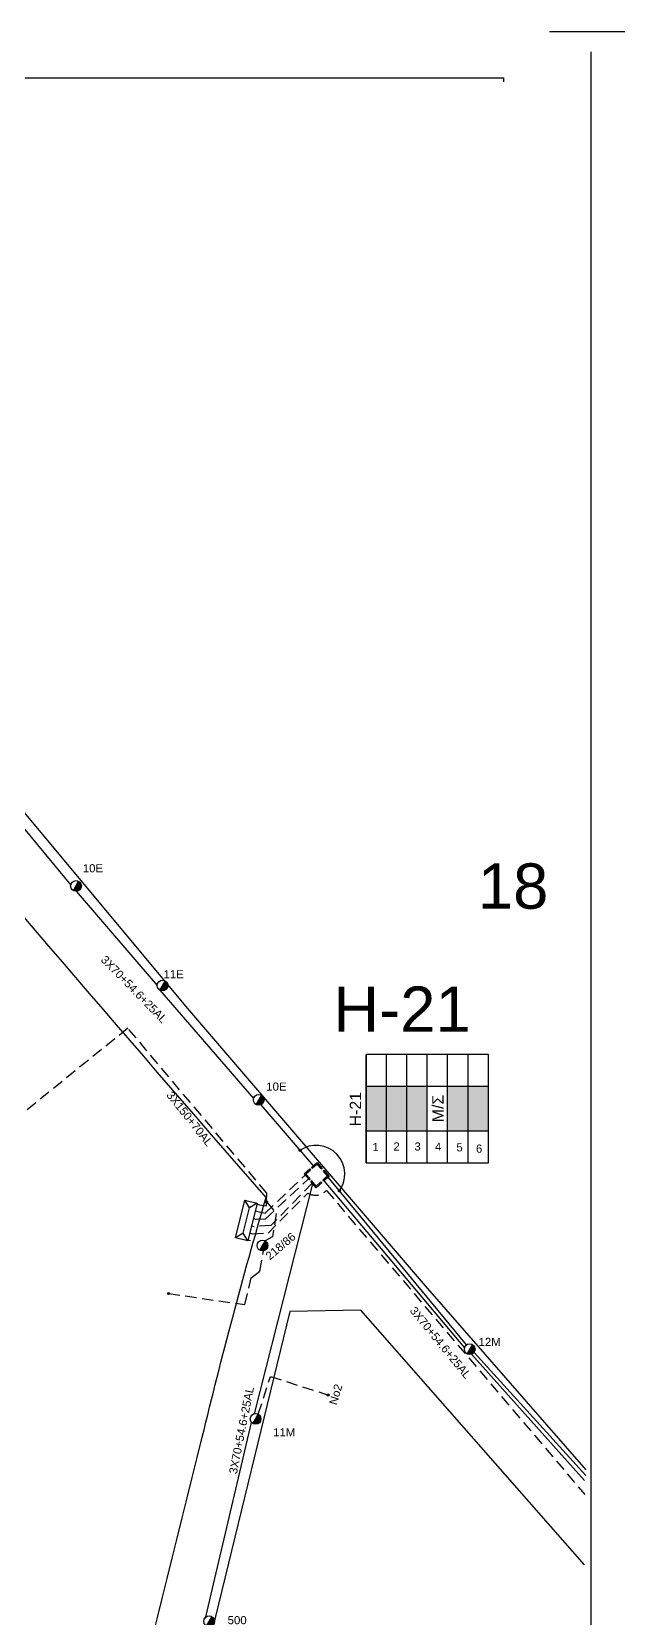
# Model space of a CAD drawing. Header units: millimetres. Extents: x 8791 to 11104, y 1833 to 2902.
# Drawn here: x 10742.1 to 10874.2, y 2535.6 to 2893.1 of the extents above; entities that cross this region are included whole.
import ezdxf
from ezdxf.enums import TextEntityAlignment as Align

# ---------------------------------------------------------------- set-up
doc = ezdxf.new("R2010")
doc.units = ezdxf.units.MM
doc.linetypes.add('DASHED', pattern=[19.05, 12.7, -6.35])
for name, color, linetype in [('Ασφαλειοκιβώτια Χ.Τ 6 αναχωρήσεων', 7, 'Continuous'), ('Ασφαλειοκιβώτια Χ.Τ 9 αναχωρήσεων', 7, 'Continuous'), ('Γέφυρες Εναερίου Δικτύου', 7, 'Continuous'), ('Επιγραφές - Σχήματα', 7, 'Continuous'), ('Καλώδια ΧΤ   3x150+70AL', 7, 'DASHED'), ('Στύλος ΦΜ', 7, 'Continuous'), ('Στύλος ΦΜ @ 1', 7, 'Continuous'), ('Συνδέσεις', 7, 'Continuous'), ('Συνεστραμμένα ΧΤ   3x70+54.6+25AL', 7, 'SYN_LINE'), ('Υποσταθμός πόλεως', 7, 'Continuous'), ('Υπόβαθρο ΔΕΗ', 7, 'Continuous')]:
    doc.layers.add(name, color=color, linetype=linetype)
doc.styles.add('ar', font='ARIAL.TTF')
doc.styles.get("Standard").update_dxf_attribs({"font": 'ARIAL.TTF'})
doc.linetypes.add('SYN_LINE', pattern='A,0.5,-0.0001,["/\\/\\/\\/",Standard,S=0.1,R=0,X=0,Y=-0.05],-0.25', length=0.7501)

# ---------------------------------------------------------------- blocks, each defined once
blk = doc.blocks.new('ΥΠΑΡΧΩΝ ΤΣΙΜΕΝΤΕΝΙΟΣ ΣΤΥΛΟΣ')
at = {"layer": 'Στύλος ΦΜ'}
blk.add_hatch(color=256, dxfattribs=at).paths.add_polyline_path([(-1.29, -2.28, 0.574793), (2.62, 0, 0.268822), (1.3, 2.27)])
blk.add_line((-1.29, -2.28), (1.3, 2.27), dxfattribs=at)
blk.add_circle((0, 0), 2.62, dxfattribs=at)
at = {"layer": 'Στύλος ΦΜ', "flags": 4}
for tag, p in [('ΑΡΙΘΜΟΣ', (-4.68, 8.05)), ('ΤΥΠΟΣ', (-4.91, 3.03))]:
    blk.add_attdef(tag, p, '', height=4, dxfattribs=at)
blk = doc.blocks.new('ΥΠΟΣΤΑΘΜΟΣ ΠΟΛΕΩΣ 6 ΑΝΑΧΩΡΗΣΕΩΝ')
at = {"layer": 'Υποσταθμός πόλεως', "linetype": 'Continuous', "ltscale": 40}
for p, q in [((-8.18, -2.82), (-8.18, -4)), ((-5.01, -2.82), (-5.01, -4)), ((-1.74, -2.82), (-1.74, -4)), ((1.65, -2.82), (1.65, -4)), ((5.07, -2.82), (5.07, -4)), ((8.16, -2.82), (8.16, -4))]:
    blk.add_line(p, q, dxfattribs=at)
blk.add_lwpolyline([(-8.57, 2.82), (8.57, 2.82), (8.57, -2.82), (-8.57, -2.82)], close=True, dxfattribs=at)
for points in [[(-5.75, 0), (-8.57, 2.82)], [(5.75, 0), (8.57, 2.82)], [(-8.57, -2.82), (-5.75, 0)], [(-5.75, 0), (5.75, 0)], [(8.57, -2.82), (5.75, 0)]]:
    blk.add_lwpolyline(points, dxfattribs=at)
at = {"layer": 'Υποσταθμός πόλεως', "linetype": 'SYN_LINE', "ltscale": 40, "flags": 1}
for tag, p in [('ΜΕΤΑΣΧΗΜΑΤΙΣΜΟΣ', (9.64, 1.91)), ('ΙΣΧΥΣ', (9.62, -0.89)), ('ΑΡΙΘΜΟΣ', (9.74, -3.61))]:
    blk.add_attdef(tag, p, '', height=1.8, dxfattribs=at)
blk = doc.blocks.new('ΑΣΦΑΛΕΙΟΚΙΒΩΤΙΟ ΥΠΟΣΤΑΘΜΟΥ 6 ΑΝΑΧΩΡΗΣΕΩΝ')
at = {"layer": 'Ασφαλειοκιβώτια Χ.Τ 6 αναχωρήσεων', "ltscale": 40}
for p, q in [((-23.91, 27), (23.91, 27)), ((-9.83, 27), (-9.83, -27)), ((9.83, 27), (9.83, -27)), ((-23.91, 18), (23.91, 18)), ((-23.91, 9), (23.91, 9)), ((-23.91, 0), (23.91, 0)), ((-23.91, -9), (23.91, -9)), ((-23.91, -18), (23.91, -18))]:
    blk.add_line(p, q, dxfattribs=at)
at = {"layer": 'Ασφαλειοκιβώτια Χ.Τ 6 αναχωρήσεων'}
blk.add_lwpolyline([(-23.91, -27), (23.91, -27), (23.91, 27), (-23.91, 27)], close=True, dxfattribs=at)
for s, rotation, p in [('1', 270, (-18.77, 24.22)), ('2', 269.38374, (-18.51, 14.96)), ('3', 270, (-18.55, 5.66)), ('4', 270, (-18.65, -3.38)), ('5', 270, (-18.89, -12.84)), ('6', 270, (-19.49, -21.49))]:
    blk.add_text(s, height=3.6, rotation=rotation, dxfattribs=at).set_placement(p)
at = {"layer": 'Ασφαλειοκιβώτια Χ.Τ 6 αναχωρήσεων', "ltscale": 40}
for tag, height, p in [('ΟΝΟΜΑ', 5, (-0.27, 31.68)), ('ΚΕΙΜΕΝΟ 1', 2, (16.95, 22.41)), ('ΚΕΙΜΕΝΟ 2', 2, (16.95, 13.71)), ('ΚΕΙΜΕΝΟ 3', 2, (16.95, 4.31)), ('ΚΕΙΜΕΝΟ 4', 2, (16.95, -4.67)), ('ΚΕΙΜΕΝΟ 5', 2, (16.95, -13.51)), ('ΚΕΙΜΕΝΟ 6', 2, (16.95, -22.43)), ('ΣΧ', 2, (-0.21, -29.21))]:
    blk.add_attdef(tag, text='', height=height, dxfattribs=at).set_placement(p, align=Align.MIDDLE_CENTER)
blk = doc.blocks.new('_ΣΥΝΔΕΣΗ')
at = {"layer": 'Συνδέσεις', "linetype": 'SYN_LINE', "ltscale": 40}
blk.add_hatch(color=256, dxfattribs=at).paths.add_polyline_path([(0.5, -0.01, 1), (-0.5, -0.01, 1)])
at = {"layer": 'Συνδέσεις'}
blk.add_circle((0, -0.01), 0.5, dxfattribs=at)

msp = doc.modelspace()

# ---------------------------------------------------------------- hatches: boundary and pattern name
at = {"layer": 'Ασφαλειοκιβώτια Χ.Τ 9 αναχωρήσεων', "ltscale": 20}
for color, points in [(6, [(10821.99, 2655.51), (10817.39, 2655.51), (10817.39, 2645.47), (10821.99, 2645.47)]), (151, [(10826.58, 2655.51), (10821.99, 2655.51), (10821.99, 2645.47), (10826.58, 2645.47)]), (2, [(10831.18, 2655.51), (10826.58, 2655.51), (10826.58, 2645.47), (10831.18, 2645.47)]), (30, [(10835.77, 2645.47), (10840.37, 2645.47), (10840.37, 2655.51), (10835.77, 2655.51)]), (85, [(10844.96, 2655.51), (10840.37, 2655.51), (10840.37, 2645.47), (10844.96, 2645.47)])]:
    msp.add_hatch(color=color, dxfattribs=at).paths.add_polyline_path(points)
at = {"layer": 'Επιγραφές - Σχήματα', "ltscale": 20}
h = msp.add_hatch(color=256, dxfattribs=at)
h.paths.add_polyline_path([(10807.55, 2636.99), (10806.37, 2638.34), (10805.11, 2637.24), (10805.29, 2637.04), (10806.34, 2637.96), (10807.35, 2636.81)])
h.paths.add_polyline_path([(10809.1, 2635.22), (10807.91, 2636.58), (10807.71, 2636.4), (10808.72, 2635.24), (10807.66, 2634.32), (10807.84, 2634.12)])
h.paths.add_polyline_path([(10807.43, 2633.76), (10807.25, 2633.96), (10806.2, 2633.04), (10805.19, 2634.2), (10804.99, 2634.02), (10806.17, 2632.66)])
h.paths.add_polyline_path([(10804.83, 2634.61), (10803.82, 2635.76), (10804.88, 2636.68), (10804.7, 2636.89), (10803.44, 2635.78), (10804.63, 2634.43)])

# ---------------------------------------------------------------- linework, layer by layer
at = {"layer": 'Γέφυρες Εναερίου Δικτύου', "color": 85, "linetype": 'DASHED', "ltscale": 0.2}
msp.add_lwpolyline([(10792.61, 2625.6), (10794.77, 2625.66), (10804.43, 2634.66)], dxfattribs=at)
at = {"layer": 'Γέφυρες Εναερίου Δικτύου', "color": 30, "linetype": 'DASHED', "ltscale": 0.2}
msp.add_lwpolyline([(10793.04, 2627.29), (10794.66, 2626.92), (10803.69, 2635.5)], dxfattribs=at)
at = {"layer": 'Γέφυρες Εναερίου Δικτύου', "color": 2, "linetype": 'DASHED', "ltscale": 0.2}
for points in [[(10791.78, 2622.3), (10795.32, 2622.43), (10804.31, 2631.42)], [(10808.47, 2632.06), (10866.64, 2563.55)]]:
    msp.add_lwpolyline(points, dxfattribs=at)
at = {"layer": 'Γέφυρες Εναερίου Δικτύου', "color": 6, "linetype": 'DASHED', "ltscale": 0.2}
for points in [[(10805.28, 2633.68), (10795.97, 2624.14), (10792.19, 2623.92)], [(10793.13, 2581.6), (10795.85, 2590.15), (10808.88, 2585.95)]]:
    msp.add_lwpolyline(points, dxfattribs=at)
at = {"layer": 'Γέφυρες Εναερίου Δικτύου', "color": 151, "linetype": 'DASHED', "ltscale": 0.2}
for points in [[(10795.01, 2629.49), (10797.15, 2626.83), (10796.31, 2621.59), (10794.66, 2620.66)], [(10772.92, 2608.82), (10790.11, 2606.31), (10791.51, 2612.32), (10793.51, 2613.82), (10794.29, 2618.44)]]:
    msp.add_lwpolyline(points, dxfattribs=at)
at = {"layer": 'Γέφυρες Εναερίου Δικτύου', "color": 2, "linetype": 'DASHED', "ltscale": 0.2}
msp.add_arc((10806, 2634.3), 3.34, 239.6953, 317.8315, dxfattribs=at)
at = {"layer": 'Επιγραφές - Σχήματα', "ltscale": 20}
for p, q in [((10804.7, 2636.89), (10804.88, 2636.68)), ((10805.11, 2637.24), (10805.29, 2637.04)), ((10807.55, 2636.99), (10807.35, 2636.81)), ((10807.91, 2636.58), (10807.71, 2636.4)), ((10804.83, 2634.61), (10804.63, 2634.43)), ((10805.19, 2634.2), (10804.99, 2634.02)), ((10807.25, 2633.96), (10807.43, 2633.76)), ((10807.66, 2634.32), (10807.84, 2634.12))]:
    msp.add_line(p, q, dxfattribs=at)
at = {"layer": 'Επιγραφές - Σχήματα', "ltscale": 10}
msp.add_lwpolyline([(10858.7, 1858.17), (11103.6, 1858.17), (11103.6, 2893.12), (10858.7, 2893.12)], dxfattribs=at)
at = {"layer": 'Επιγραφές - Σχήματα'}
for points in [[(10868.02, 2888.59), (10868.02, 1855.69), (8827.98, 1855.69), (8827.98, 2890.56)], [(8808.32, 2882.76), (10848.36, 2882.76), (10848.36, 2881.87)]]:
    msp.add_lwpolyline(points, dxfattribs=at)
at = {"layer": 'Επιγραφές - Σχήματα', "ltscale": 20}
for points in [[(10805.11, 2637.24), (10806.37, 2638.34), (10807.55, 2636.99)], [(10804.63, 2634.43), (10803.44, 2635.78), (10804.7, 2636.89)], [(10804.83, 2634.61), (10803.82, 2635.76), (10804.88, 2636.68)], [(10805.29, 2637.04), (10806.34, 2637.96), (10807.35, 2636.81)], [(10807.71, 2636.4), (10808.72, 2635.24), (10807.66, 2634.32)], [(10807.91, 2636.58), (10809.1, 2635.22), (10807.84, 2634.12)], [(10807.43, 2633.76), (10806.17, 2632.66), (10804.99, 2634.02)], [(10807.25, 2633.96), (10806.2, 2633.04), (10805.19, 2634.2)]]:
    msp.add_lwpolyline(points, dxfattribs=at)
msp.add_arc((10806.16, 2635.74), 6.46, 321.6364, 125.3737, dxfattribs=at)
at = {"layer": 'Καλώδια ΧΤ   3x150+70AL', "color": 151, "ltscale": 0.2}
msp.add_lwpolyline([(10793.43, 2628.82), (10795.01, 2628.54), (10795.01, 2629.49), (10795.06, 2631.43), (10763.76, 2668.58), (10739.32, 2648.79), (10709.26, 2638.96), (10695.52, 2625.66)], dxfattribs=at)
at = {"layer": 'Συνεστραμμένα ΧΤ   3x70+54.6+25AL', "color": 85, "ltscale": 20}
for points in [[(10730.14, 2725.88), (10750.89, 2700.79)], [(10752.09, 2699.45), (10770.35, 2678.21)], [(10770.96, 2677.19), (10792.07, 2652.76)], [(10793.73, 2651.34), (10805.56, 2637.54)]]:
    msp.add_lwpolyline(points, dxfattribs=at)
at = {"layer": 'Συνεστραμμένα ΧΤ   3x70+54.6+25AL', "color": 85, "ltscale": 15}
for points in [[(10840.02, 2597.22), (10808.86, 2635.01)], [(10841.71, 2595.55), (10866.9, 2567.82)]]:
    msp.add_lwpolyline(points, dxfattribs=at)
at = {"layer": 'Συνεστραμμένα ΧΤ   3x70+54.6+25AL', "color": 6, "ltscale": 20}
for points in [[(10792.29, 2581.73), (10805.43, 2633.51)], [(10781.34, 2535.93), (10791.61, 2579.78)]]:
    msp.add_lwpolyline(points, dxfattribs=at)
at = {"layer": 'Συνεστραμμένα ΧΤ   3x70+54.6+25AL', "color": 30, "ltscale": 20}
for points in [[(10807.94, 2634.14), (10839.59, 2596.59)], [(10841.17, 2595.13), (10866.56, 2566.67)]]:
    msp.add_lwpolyline(points, dxfattribs=at)
at = {"layer": 'Υπόβαθρο ΔΕΗ'}
for points in [[(10718.65, 2877.23), (10707.25, 2833.78), (10697.61, 2786.26, 0.203185), (10702.12, 2762.64), (10735.88, 2722.58), (10776.75, 2673.57), (10830.69, 2610.53), (10866.92, 2569.11)], [(10674.3, 2746.87), (10567.36, 2607.57, 0.384387), (10562.9, 2589.26, 0.018473), (10589.98, 2508.49, 0.000209), (10622.17, 2411.07, 0.270455), (10635.05, 2399.03), (10740.38, 2350.63), (10747.48, 2373.39, -0.162013), (10744.35, 2431.05, -0.000036), (10780.51, 2576.42, -0.011845), (10794.88, 2630.46, -0.003458), (10697.49, 2744.04, 0.524841), (10674.3, 2746.87, 0.851705)], [(10866.57, 2547.67), (10816.2, 2605.06), (10800.22, 2604.79), (10782.72, 2532.97), (10761.93, 2446.07), (10753.11, 2408.73, 0.314728), (10760.42, 2385.65, 0.109062), (10765.61, 2385.72, -0.22798), (10773.74, 2390.36), (10794.74, 2430.11), (10808.36, 2454.56)]]:
    msp.add_lwpolyline(points, format="xyb", dxfattribs=at)

# ---------------------------------------------------------------- block references
at = {"layer": 'Ασφαλειοκιβώτια Χ.Τ 6 αναχωρήσεων', "xscale": 0.5104822389464277, "yscale": 0.5104822389464277, "zscale": 0.5104822389464277, "rotation": 90}
msp.add_blockref('ΑΣΦΑΛΕΙΟΚΙΒΩΤΙΟ ΥΠΟΣΤΑΘΜΟΥ 6 ΑΝΑΧΩΡΗΣΕΩΝ', (10831.18, 2650.49), dxfattribs=at).add_auto_attribs({'ΟΝΟΜΑ': 'Η-21'})
at = {"layer": 'Στύλος ΦΜ @ 1', "ltscale": 40}
ref = msp.add_blockref('ΥΠΑΡΧΩΝ ΤΣΙΜΕΝΤΕΝΙΟΣ ΣΤΥΛΟΣ', (10752.08, 2700.65), dxfattribs=dict(at, xscale=0.4594340150515993, yscale=0.4594340150515993, zscale=0.4594340150515993))
ref.add_attrib('ΤΥΠΟΣ', '10E', (10753.6, 2703.72), dxfattribs={"layer": 'Στύλος ΦΜ', "height": 1.838, "flags": 4})
ref = msp.add_blockref('ΥΠΑΡΧΩΝ ΤΣΙΜΕΝΤΕΝΙΟΣ ΣΤΥΛΟΣ', (10771.55, 2678.23), dxfattribs=dict(at, xscale=0.4594340150515993, yscale=0.4594340150515993, zscale=0.4594340150515993))
ref.add_attrib('ΤΥΠΟΣ', '11E', (10771.77, 2679.83), dxfattribs={"layer": 'Στύλος ΦΜ', "height": 1.838, "flags": 4})
ref = msp.add_blockref('ΥΠΑΡΧΩΝ ΤΣΙΜΕΝΤΕΝΙΟΣ ΣΤΥΛΟΣ', (10793.23, 2652.44), dxfattribs=dict(at, xscale=0.4594340150515993, yscale=0.4594340150515993, zscale=0.4594340150515993))
ref.add_attrib('ΤΥΠΟΣ', '10E', (10794.93, 2654.52), dxfattribs={"layer": 'Στύλος ΦΜ', "height": 1.838, "flags": 4})
at = {"layer": 'Στύλος ΦΜ @ 1', "ltscale": 40, "xscale": 0.4594340150515993, "yscale": 0.4594340150515993, "zscale": 0.4594340150515993}
msp.add_blockref('ΥΠΑΡΧΩΝ ΤΣΙΜΕΝΤΕΝΙΟΣ ΣΤΥΛΟΣ', (10794.06, 2619.62), dxfattribs=at)
at = {"layer": 'Στύλος ΦΜ @ 1', "ltscale": 40}
ref = msp.add_blockref('ΥΠΑΡΧΩΝ ΤΣΙΜΕΝΤΕΝΙΟΣ ΣΤΥΛΟΣ', (10840.74, 2596.26), dxfattribs=dict(at, xscale=0.4594340150515993, yscale=0.4594340150515993, zscale=0.4594340150515993))
ref.add_attrib('ΤΥΠΟΣ', '12Μ', (10842.73, 2596.99), dxfattribs={"layer": 'Στύλος ΦΜ', "height": 1.838, "flags": 4})
ref = msp.add_blockref('ΥΠΑΡΧΩΝ ΤΣΙΜΕΝΤΕΝΙΟΣ ΣΤΥΛΟΣ', (10792.53, 2580.56), dxfattribs=dict(at, xscale=0.4594340150515993, yscale=0.4594340150515993, zscale=0.4594340150515993))
ref.add_attrib('ΤΥΠΟΣ', '11M', (10796.47, 2576.63), dxfattribs={"layer": 'Στύλος ΦΜ', "height": 1.838, "flags": 4})
ref = msp.add_blockref('ΥΠΑΡΧΩΝ ΤΣΙΜΕΝΤΕΝΙΟΣ ΣΤΥΛΟΣ', (10782.07, 2534.97), dxfattribs=dict(at, xscale=0.4594340150515993, yscale=0.4594340150515993, zscale=0.4594340150515993))
ref.add_attrib('ΤΥΠΟΣ', '11E', (10786.12, 2531.99), dxfattribs={"layer": 'Στύλος ΦΜ', "height": 1.838, "flags": 4})
ref.add_attrib('ΑΡΙΘΜΟΣ', '500', (10786.23, 2534.3), dxfattribs={"layer": 'Στύλος ΦΜ', "height": 1.838, "flags": 4})
at = {"layer": 'Συνδέσεις', "xscale": 0.4594340150518314, "yscale": 0.4594340150518314, "zscale": 0.4594340150518314}
for p in [(10802.53, 2641.09), (10811.39, 2631.95), (10795.01, 2629.5), (10772.92, 2608.82), (10808.88, 2585.95)]:
    msp.add_blockref('_ΣΥΝΔΕΣΗ', p, dxfattribs=at)
at = {"layer": 'Υποσταθμός πόλεως', "xscale": 0.5104822389464478, "yscale": 0.5104822389464478, "zscale": 0.5104822389464478, "rotation": 75.83826212814441}
msp.add_blockref('ΥΠΟΣΤΑΘΜΟΣ ΠΟΛΕΩΣ 6 ΑΝΑΧΩΡΗΣΕΩΝ', (10790.43, 2625.28), dxfattribs=at)

# ---------------------------------------------------------------- texts
at = {"layer": 'Επιγραφές - Σχήματα', "ltscale": 20, "char_height": 10.21, "width": 19.788, "attachment_point": 1, "style": 'ar'}
for s, insert in [('18', (10842.58, 2705.73)), ('Η-21', (10810.04, 2677.99))]:
    msp.add_mtext(s, dxfattribs=dict(at, insert=insert))
at = {"layer": 'Επιγραφές - Σχήματα', "ltscale": 20, "attachment_point": 1, "style": 'ar'}
for s, insert, char_height, width, rotation in [('Μ/Σ', (10832.29, 2647.43), 2.552, 6.2602, 90), ('218/86', (10794.55, 2617.64), 1.838, 7.5996, 40.2591), ('Νο2', (10809.03, 2584.07), 1.838, 7.5996, 73.9445)]:
    msp.add_mtext(s, dxfattribs=dict(at, insert=insert, char_height=char_height, width=width, rotation=rotation))
at = {"layer": 'Καλώδια ΧΤ   3x150+70AL', "ltscale": 0.2}
msp.add_text('3X150+70AL', height=1.838, rotation=308.5249, dxfattribs=at).set_placement((10777.69, 2648.21), align=Align.MIDDLE)
at = {"layer": 'Συνεστραμμένα ΧΤ   3x70+54.6+25AL', "ltscale": 20}
for rotation, p in [(314.2997, (10765.17, 2677.36)), (309.3138, (10834.17, 2597.74)), (78.8396, (10789.34, 2578.01))]:
    msp.add_text('3X70+54.6+25AL', height=1.8377, rotation=rotation, dxfattribs=at).set_placement(p, align=Align.MIDDLE)

doc.saveas('drawing.dxf')
